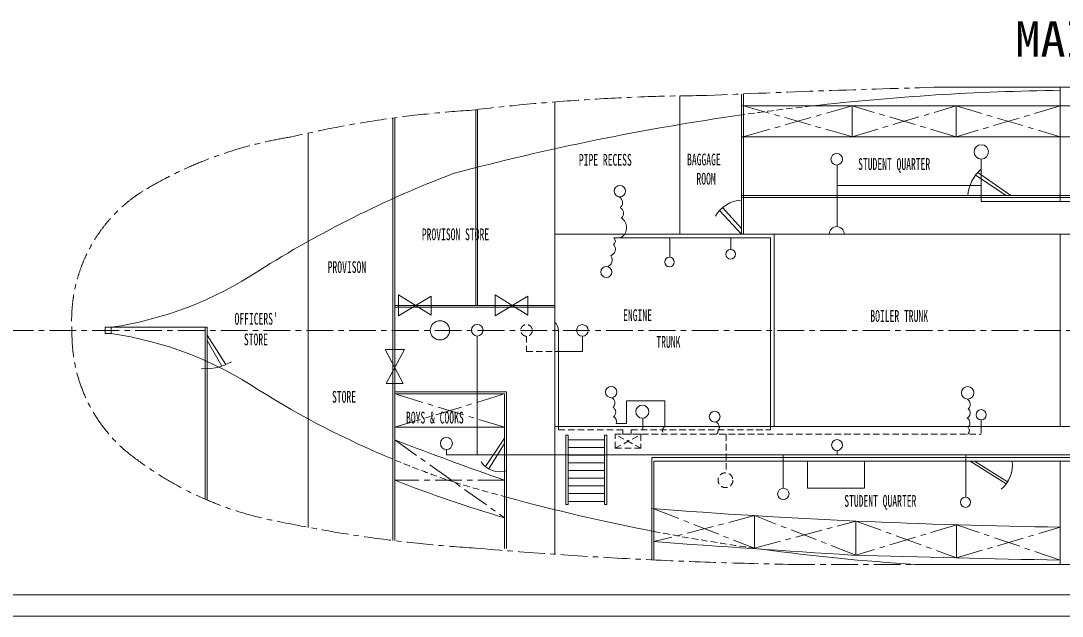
# Model space of a CAD drawing. Units: millimetres, scale not verified. Extents: x -20710 to 20710, y -14707 to 14707.
# Drawn here: x -11382 to -1653, y -14707 to -9141 of the extents above; entities that cross this region are included whole.
import ezdxf
from ezdxf.enums import TextEntityAlignment as Align

# ---------------------------------------------------------------- set-up
doc = ezdxf.new("R2010")
doc.units = ezdxf.units.MM
doc.header["$LTSCALE"] = 50
doc.linetypes.add('CHAIN1', pattern=[8, 5, -1, 1, -1])
doc.linetypes.add('DASHED1', pattern=[1.8, 1.2, -0.6])
for name, color, linetype, lineweight in [('0-0_0', 3, 'Continuous', 18), ('0-1_芯', 4, 'CHAIN1', 18), ('0-F_枠', 3, 'Continuous', 18)]:
    doc.layers.add(name, color=color, linetype=linetype, lineweight=lineweight)
doc.styles.add('ＭＳ ゴシック', font='')
doc.styles.get('ＭＳ ゴシック').set_extended_font_data('MS Gothic')

msp = doc.modelspace()

# ---------------------------------------------------------------- linework, layer by layer
at = {"layer": '0-0_0'}
for p, q in [((-4648.1, -9825.55), (-4648.1, -11135.04)), ((-4630.1, -9824.78), (-4630.1, -11135.04)), ((-2780.3, -9761.04), (1418.74, -9761.04)), ((-1670.59, -9761.04), (-1670.59, -10829.04)), ((-6394.1, -9899.09), (-6394.1, -14128.09)), ((-5224.1, -9842.55), (-5224.1, -11135.04)), ((-7132.1, -9969.84), (-7132.1, -11801.04)), ((-7114.1, -9969.84), (-7114.1, -11801.04)), ((-3614.59, -9936.55), (-3614.59, -10224.55)), ((-2642.59, -9936.55), (-2642.59, -10224.55)), ((-7906.1, -10050.26), (-7906.1, -13999.4)), ((-7888.1, -10050.26), (-7888.1, -13999.4)), ((-8698.1, -10190.78), (-8698.1, -13876.68)), ((237.41, -10224.55), (-4648.1, -10224.55)), ((-3756.25, -10489.08), (-3756.25, -11065.08)), ((-2408.49, -10831), (-2408.49, -10433.04)), ((-2462.04, -10583.6), (-2175.96, -10775.04)), ((-2441.51, -10558.82), (-2131.04, -10775.04)), ((-2408.49, -10679.57), (-3756.25, -10679.57)), ((-4648.1, -10775.04), (3734.6, -10775.04)), ((-4648.1, -10793.04), (3734.6, -10793.04)), ((-4826, -10886.46), (-4648.1, -11083.42)), ((-2408.49, -10831), (3734.6, -10831)), ((-4854.01, -10913.41), (-4648.1, -11135.04)), ((-6394.1, -11135.04), (-14.59, -11135.04)), ((-5842.02, -11171.04), (-4378.1, -11171.04)), ((-5319.52, -11171.04), (-5319.52, -11351.04)), ((-4749.79, -11171.04), (-4749.79, -11279.04)), ((-4378.1, -11171.04), (-4378.1, -12935.04)), ((-4342.1, -11135.04), (-4342.1, -12935.04)), ((-1670.59, -11135.04), (-1670.59, -12935.04)), ((-7852.19, -11899.75), (-7547.94, -11714.19)), ((-6949.15, -11899.75), (-6644.89, -11714.19)), ((-7888.1, -11801.04), (-6394.1, -11801.04)), ((-7888.1, -11819.04), (-6394.1, -11819.04)), ((-10594.54, -12063.84), (-10536.82, -12063.84)), ((-10536.82, -12006.24), (-10536.82, -12063.84)), ((-9658.54, -12006.24), (-9658.54, -13613.93)), ((-9640.54, -12006.24), (-9640.54, -13621.66)), ((-6358.1, -12035.04), (-6358.1, -12934.54)), ((-9467.35, -12355.25), (-9640.54, -12078.95)), ((-9503.84, -12368.87), (-9640.54, -12128.36)), ((-7117.59, -12087.86), (-7117.59, -13198.67)), ((-7888.1, -12611.04), (-6844.1, -12611.04)), ((-7888.1, -12629.04), (-6862.1, -12629.04)), ((-6862.1, -12629.04), (-6862.1, -14072.96)), ((-6844.1, -12611.04), (-6844.1, -14072.96)), ((-5721.6, -12692.92), (-5364.35, -12692.92)), ((-5721.6, -12904.68), (-5721.6, -12692.92)), ((-5364.35, -12692.92), (-5364.35, -12935.04)), ((-6394.1, -12935.04), (-14.59, -12935.04)), ((-5722.15, -12904.68), (-5818.62, -12904.68)), ((-5364.35, -12935.04), (-5721.6, -12935.04)), ((-5569.2, -12935.04), (-5569.2, -12855.84)), ((-2409.44, -12872.83), (-2409.44, -12934.54)), ((-6862.1, -12941.03), (-7888.1, -12941.03)), ((-7040.94, -13307.64), (-6862.1, -13041.53)), ((-7008.42, -13329.88), (-6862.1, -13094.29)), ((-6268.29, -13057.64), (-5929.89, -13057.64)), ((-6268.29, -13129.64), (-5929.89, -13129.64)), ((-6268.29, -13201.64), (-5929.89, -13201.64)), ((-5485.19, -13223.04), (3153.41, -13223.04)), ((-5485.19, -14180.68), (-5485.19, -13223.04)), ((-4259.32, -13198.67), (-4259.32, -13511.04)), ((-3756.03, -13158.36), (-3756.03, -13198.67)), ((-2553.74, -13198.67), (-2553.74, -13594.67)), ((-6268.29, -13273.64), (-5929.89, -13273.64)), ((-5467.19, -13259.04), (3135.41, -13259.04)), ((-5467.19, -14180.68), (-5467.19, -13259.04)), ((-2174.91, -13469.69), (-2511, -13259.04)), ((-2472.71, -13259.04), (-2162.59, -13451.73)), ((-1670.59, -13259.04), (-1670.59, -14222.55)), ((-6268.29, -13345.64), (-5929.89, -13345.64)), ((-6268.29, -13417.64), (-5929.89, -13417.64)), ((-6268.29, -13489.64), (-5929.89, -13489.64)), ((-6268.29, -13561.64), (-5929.89, -13561.64)), ((-6268.29, -13633.64), (-5929.89, -13633.64)), ((-4526.34, -13767.43), (-4526.34, -14071.82)), ((-3579.22, -13817.58), (-3579.22, -14136.43)), ((-2638.91, -13853.05), (-2638.91, -14162.35)), ((-3027.91, -14222.55), (3716.6, -14222.55))]:
    msp.add_line(p, q, dxfattribs=at)
at = {"layer": '0-0_0', "color": 1, "linetype": 'DASHED1'}
for p, q in [((-6657.52, -12089.04), (-6657.52, -12233.04)), ((-6657.52, -12233.04), (-6394.1, -12233.04)), ((-6358.1, -12935.54), (-6358.1, -12963.84)), ((-5569.2, -12963.84), (-5569.2, -12935.04)), ((-4378.1, -12935.04), (-4378.1, -12963.84)), ((-2409.44, -12935.54), (-2409.44, -13007.04)), ((-6358.1, -12963.84), (-5758.6, -12963.84)), ((-5588.68, -13137.71), (-5828.37, -13007.04)), ((-5828.37, -13137.71), (-5588.68, -13007.04)), ((-5758.6, -13007.04), (-5758.6, -12963.84)), ((-5758.6, -13007.04), (-2409.44, -13007.04)), ((-5680.3, -12963.84), (-4378.1, -12963.84)), ((-5680.3, -13007.04), (-5680.3, -12963.84)), ((-4793.43, -13007.04), (-4793.43, -13367.04))]:
    msp.add_line(p, q, dxfattribs=at)
at = {"layer": '0-0_0'}
for points in [[(-4648.1, -9936.55), (237.41, -9936.55), (237.41, -10224.55)], [(-7852.19, -11899.75), (-7852.19, -11701.75), (-7547.94, -11894.19), (-7547.94, -11714.19)], [(-6949.15, -11899.75), (-6949.15, -11701.75), (-6644.89, -11894.19), (-6644.89, -11714.19)], [(-10594.54, -12063.84), (-10594.54, -12006.24), (-9640.54, -12006.24)], [(-6394.1, -12233.04), (-6135.52, -12233.04), (-6135.52, -12089.04)], [(-7978.62, -12212.93), (-7797.58, -12212.93), (-7967.57, -12530.26)], [(-7978.62, -12212.93), (-7808.63, -12530.26), (-7967.57, -12530.26)], [(-1130.59, -13198.67), (-7405.59, -13198.67), (-7405.59, -13149.86)]]:
    msp.add_lwpolyline(points, dxfattribs=at)
for points in [[(-6268.29, -13013.66), (-6289.89, -13013.66), (-6289.89, -13661.66), (-6268.29, -13661.66)], [(-5908.29, -13013.66), (-5929.89, -13013.66), (-5929.89, -13661.66), (-5908.29, -13661.66)], [(-4032.48, -13259.04), (-3498.9, -13259.04), (-3498.9, -13510), (-4032.48, -13510)]]:
    msp.add_lwpolyline(points, close=True, dxfattribs=at)
at = {"layer": '0-0_0', "color": 1, "linetype": 'DASHED1'}
msp.add_lwpolyline([(-5588.68, -13137.71), (-5828.37, -13137.71), (-5828.37, -13007.04), (-5588.68, -13007.04)], close=True, dxfattribs=at)
at = {"layer": '0-0_0'}
for centre, radius in [((-2408.49, -10365.99), 67.04), ((-3759.05, -10435.35), 53.8), ((-5784.59, -10733.08), 53.4), ((-4749.79, -11323.75), 44.71), ((-5321.65, -11395.75), 44.76), ((-5911.22, -11489.6), 51.27), ((-7466.01, -12034.73), 90), ((-7117.59, -12033.86), 54), ((-6135.52, -12035.04), 54), ((-5866.01, -12611.64), 52.82), ((-2535.85, -12618.7), 58.13), ((-5575.1, -12795.12), 61), ((-4899.62, -12841.94), 50.31), ((-2409.44, -12824.59), 48.24), ((-7405.84, -13093.29), 56.57), ((-3756.03, -13107.29), 51.06), ((-4257.72, -13564.41), 53.4), ((-2555.58, -13642.21), 47.58)]:
    msp.add_circle(centre, radius, dxfattribs=at)
at = {"layer": '0-0_0', "color": 1, "linetype": 'DASHED1'}
for centre, radius in [((-6657.52, -12035.04), 54), ((-4798.52, -13436.08), 69.24)]:
    msp.add_circle(centre, radius, dxfattribs=at)
at = {"layer": '0-0_0'}
for centre, radius, start, end in [((-1384.68, -32927.56), 23138.46, 90.708, 96.4717), ((-1384.68, -32927.56), 23138.46, 98.10796, 104.92095), ((-3678.59, -20171.3), 10277.31, 110.88576, 122.22893), ((-2175.38, -10800.15), 359.26, 130.45626, 175.99173), ((-5822.62, -10840.74), 62.8, 309.76599, 59.76599), ((-5808.95, -10940.5), 57.9, 312.76905, 62.76905), ((-4639.6, -11108.24), 289.71, 91.68172, 150.93165), ((-5835.01, -11074.11), 112.14, 304.33349, 54.33349), ((-3759.05, -11135.04), 70.02, 360, 180), ((-5863.35, -11200.07), 36.02, 303.6976, 53.6976), ((-5774.33, -11168.1), 2.92, 278.42429, 28.42429), ((-5894.34, -11274.28), 67.5, 290.95698, 40.95698), ((-5923.79, -11376.72), 66.52, 286.33344, 36.33344), ((-11031.49, -8659.55), 3383.05, 278.40789, 303.5964), ((-6465.61, -12040.92), 107.67, 3.1306, 46.79676), ((-11031.49, -15410.53), 3383.05, 56.4036, 81.59211), ((-9658.22, -11899.84), 493.78, 266.03116, 299.56496), ((-4630.49, -5360.02), 8533.59, 237.94527, 247.42771), ((-5887.34, -12714.62), 56.09, 313.134, 63.134), ((-2564.92, -12725.81), 53.35, 308.88056, 58.88056), ((-5877.06, -12800.92), 53.35, 308.24902, 58.24902), ((-2566.18, -12809.09), 54.32, 300.23399, 50.23399), ((-5869.2, -12889.3), 52.86, 343.08996, 61.56948), ((-4909.84, -12941.98), 54.2, 7.3586, 65.32483), ((-2567.14, -12901.19), 53.3, 321.11178, 57.91215), ((5530.47, 21847.24), 37396.98, 248.9726, 250.6475), ((-6904.88, -13143.48), 213.22, 214.66768, 286.56148), ((-2410.71, -13294.7), 293.64, 310.06733, 6.97645), ((-3109.56, -1151.2), 13182.13, 248.74612, 253.46096), ((-1892.16, 4591.85), 18848.65, 254.76841, 259.06644), ((-767.76, 48241.87), 62123.1, 265.64495, 269.16729), ((5141.46, 129451.86), 143854, 265.77083, 266.50934), ((-1892.16, 4591.85), 18848.65, 262.18307, 266.54548), ((1009.84, 135269.7), 149476.59, 268.22613, 268.97251)]:
    msp.add_arc(centre, radius, start, end, dxfattribs=at)
at = {"layer": '0-0_0', "color": 1, "linetype": 'DASHED1'}
for centre, radius, start, end in [((-1384.68, -32927.56), 23138.46, 96.4717, 98.10796), ((-5345.08, -12971.96), 41.65, 117.54693, 237.37125), ((-4909.84, -12941.98), 54.2, 315.32483, 7.3586), ((-2567.14, -12901.19), 53.3, 307.91215, 320.03686), ((-4890.39, -12986.17), 20.04, 267.68239, 17.68239), ((-2557.6, -12973.24), 37.94, 302.27238, 52.27238), ((-4630.49, -5360.02), 8533.59, 247.55853, 251.55214), ((-1892.16, 4591.85), 18848.65, 253.22904, 254.76841), ((-1892.16, 4591.85), 18848.65, 259.06644, 262.18307)]:
    msp.add_arc(centre, radius, start, end, dxfattribs=at)
at = {"layer": '0-1_芯'}
for p, q in [((13535.74, -12035.04), (-14359.38, -12035.04)), ((-6862.1, -12941.03), (-7888.1, -12629.04)), ((-7888.1, -12941.03), (-6862.1, -12629.04)), ((-7888.1, -13059.44), (-6862.1, -13787.94)), ((-6862.1, -13436.73), (-7888.1, -13436.73)), ((-4212.24, -14222.55), (-3027.91, -14222.55))]:
    msp.add_line(p, q, dxfattribs=at)
for points in [[(-4630.1, -9936.55), (-3614.59, -10224.55), (-2642.59, -9936.55), (-1670.59, -10224.55)], [(-1670.59, -9936.55), (-2642.59, -10224.55), (-3614.59, -9936.55), (-4630.1, -10224.55)], [(-5467.19, -13703.23), (-4526.34, -14071.82), (-3579.22, -13817.58), (-2638.91, -14162.35), (-1670.59, -13874.67)], [(-1670.59, -14182.86), (-2638.91, -13853.05), (-3579.22, -14136.43), (-4526.34, -13767.43), (-5467.19, -14010.44)]]:
    msp.add_lwpolyline(points, dxfattribs=at)
for centre, radius, start, end in [((153.45, -121774.83), 112052.21, 91.50029, 92.62019), ((-4888.63, -28918.49), 19078.89, 90.24143, 96.86492), ((-6520.16, -20163.82), 10208.08, 93.64488, 103.20629), ((-8252.98, -14024.54), 3845.81, 98.96493, 121.10424), ((-9480.71, -11939.35), 1426.42, 122.14798, 183.84619), ((-9461.43, -12068.67), 1442.87, 178.66435, 228.40579), ((-8398.38, -10703.73), 3171.32, 230.41329, 259.77651), ((-6320.99, -1151.66), 12945.15, 258.23153, 266.39642), ((-3408.14, 29597.36), 43827.29, 265.12243, 268.94873)]:
    msp.add_arc(centre, radius, start, end, dxfattribs=at)
at = {"layer": '0-F_枠'}
for p, q in [((20510.25, -14507.25), (-20510.25, -14507.25)), ((20710.25, -14707.25), (-20710.25, -14707.25))]:
    msp.add_line(p, q, dxfattribs=at)

# ---------------------------------------------------------------- texts
at = {"layer": '0-0_0', "color": 2, "style": 'ＭＳ ゴシック'}
for s, height, width, p in [('MAIN  DECK  PLAN', 329.9, 1.05, (-2091.69, -9575.24)), ('PIPE RECESS', 110, 0.6, (-6167.92, -10528.4)), ('BAGGAGE', 110, 0.6, (-5157.29, -10525.48)), ('STUDENT QUARTER', 110, 0.6, (-3559, -10567.97)), ('ROOM', 110, 0.6, (-5069.24, -10705.59)), ('PROVISON STORE', 110, 0.6, (-7635.37, -11225.27)), ('PROVISON', 110, 0.6, (-8515.16, -11531.39)), ("OFFICERS'", 110, 0.6, (-9385.23, -12015.04)), ('ENGINE', 110, 0.6, (-5754.85, -11981.03)), ('BOILER TRUNK', 110, 0.6, (-3444.79, -11988.59)), ('STORE', 110, 0.6, (-9298.01, -12207.74)), ('TRUNK', 110, 0.6, (-5443.99, -12230.41)), ('STORE', 110, 0.6, (-8474.31, -12744.28)), ('BOYS & COOKS', 110, 0.6, (-7783.01, -12938.71)), ('STUDENT QUARTER', 110, 0.6, (-3688.55, -13717.41))]:
    msp.add_text(s, height=height, dxfattribs=dict(at, width=width)).set_placement(p, align=Align.BOTTOM_LEFT)

doc.saveas('drawing.dxf')
